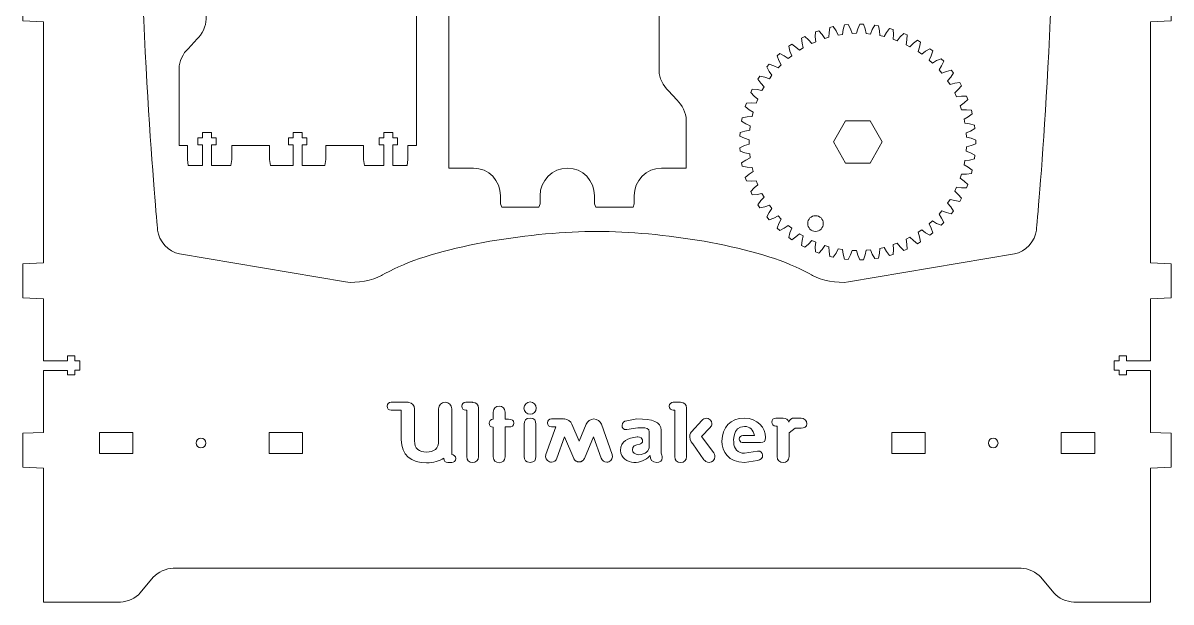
# Model space of a CAD drawing. Header units: inches. Extents: x -97 to 241, y 328 to 716.
# Drawn here: x -97.2 to 241.3, y 327.5 to 498.4 of the extents above; entities that cross this region are included whole.
import ezdxf

# ---------------------------------------------------------------- set-up
doc = ezdxf.new("R2010")
doc.units = ezdxf.units.IN
doc.header["$MEASUREMENT"] = 0
doc.layers.add('Layer 16', color=7, linetype='Continuous')

# ---------------------------------------------------------------- blocks, each defined once
blk = doc.blocks.new('block 11')
at = {"layer": 'Layer 16', "lineweight": 0}
blk.add_lwpolyline([(145.34, 457.01), (152.55, 457.01), (156.16, 463.26), (152.55, 469.51), (145.34, 469.51), (141.73, 463.26), (145.34, 457.01), (145.34, 457.01)], dxfattribs=at)
blk = doc.blocks.new('block 17')
at = {"layer": 'Layer 16', "lineweight": 0}
blk.add_lwpolyline([(168.78, 371.32), (158.93, 371.32), (158.93, 377.52), (168.78, 377.52), (168.78, 371.32)], dxfattribs=at)
blk = doc.blocks.new('block 18')
at = {"layer": 'Layer 16', "lineweight": 0}
blk.add_lwpolyline([(218.78, 371.32), (208.93, 371.32), (208.93, 377.52), (218.78, 377.52), (218.78, 371.32)], dxfattribs=at)
blk = doc.blocks.new('block 16')
at = {"layer": 'Layer 16'}
for name in ['block 17', 'block 18']:
    blk.add_blockref(name, (0, 0), dxfattribs=at)
blk = doc.blocks.new('block 19')
at = {"layer": 'Layer 16', "lineweight": 0}
blk.add_open_spline([(188.85, 373), (188.07, 373), (187.43, 373.64), (187.43, 374.42), (187.43, 375.21), (188.07, 375.85), (188.85, 375.85), (189.64, 375.85), (190.28, 375.21), (190.28, 374.42), (190.28, 373.64), (189.64, 373), (188.85, 373)], degree=3, knots=[0, 0, 0, 0, 1, 1, 1, 2, 2, 2, 3, 3, 3, 4, 4, 4, 4], dxfattribs=at)
blk = doc.blocks.new('block 21')
at = {"layer": 'Layer 16', "lineweight": 0}
blk.add_lwpolyline([(-64.79, 371.32), (-74.64, 371.32), (-74.64, 377.52), (-64.79, 377.52), (-64.79, 371.32)], dxfattribs=at)
blk = doc.blocks.new('block 22')
at = {"layer": 'Layer 16', "lineweight": 0}
blk.add_lwpolyline([(-14.79, 371.32), (-24.64, 371.32), (-24.64, 377.52), (-14.79, 377.52), (-14.79, 371.32)], dxfattribs=at)
blk = doc.blocks.new('block 20')
at = {"layer": 'Layer 16'}
for name in ['block 21', 'block 22']:
    blk.add_blockref(name, (0, 0), dxfattribs=at)
blk = doc.blocks.new('block 23')
at = {"layer": 'Layer 16', "lineweight": 0}
blk.add_open_spline([(-44.71, 373), (-45.5, 373), (-46.14, 373.64), (-46.14, 374.42), (-46.14, 375.21), (-45.5, 375.85), (-44.71, 375.85), (-43.93, 375.85), (-43.29, 375.21), (-43.29, 374.42), (-43.29, 373.64), (-43.93, 373), (-44.71, 373)], degree=3, knots=[0, 0, 0, 0, 1, 1, 1, 2, 2, 2, 3, 3, 3, 4, 4, 4, 4], dxfattribs=at)
blk = doc.blocks.new('block 29')
at = {"layer": 'Layer 16', "lineweight": 0}
for points, knots in [([(96.7, 386.45), (96.67, 386.45), (96.65, 386.45), (96.63, 386.45), (96.55, 386.46), (96.47, 386.47), (96.39, 386.47), (96.39, 386.47), (94.53, 386.47), (94.53, 386.47), (93.88, 386.47), (93.36, 385.95), (93.36, 385.3), (93.36, 384.65), (93.88, 384.13), (94.53, 384.13), (94.53, 384.13), (94.96, 384.13), (94.96, 384.13), (94.96, 384.13), (94.96, 370.45), (94.96, 370.45), (94.96, 369.31), (95.65, 368.71), (96.7, 368.71), (97.74, 368.71), (98.43, 369.31), (98.43, 370.45), (98.43, 370.45), (98.43, 373.09), (98.43, 373.09), (98.43, 373.09), (98.43, 376.82), (98.43, 376.82), (98.43, 376.82), (98.43, 384.71), (98.43, 384.71), (98.43, 385.86), (97.74, 386.45), (96.7, 386.45)], [0, 0, 0, 0, 1, 1, 1, 2, 2, 2, 3, 3, 3, 4, 4, 4, 5, 5, 5, 6, 6, 6, 7, 7, 7, 8, 8, 8, 9, 9, 9, 10, 10, 10, 11, 11, 11, 12, 12, 12, 13, 13, 13, 13]), ([(106.45, 371.52), (106.45, 371.52), (102.83, 376.37), (102.83, 376.37), (102.83, 376.37), (105.4, 379.06), (105.4, 379.06), (105.71, 379.39), (105.92, 379.58), (105.92, 380.2), (105.92, 381.08), (105.07, 381.77), (104.28, 381.77), (103.76, 381.77), (103.31, 381.48), (102.95, 381.1), (102.95, 381.1), (99.93, 377.75), (99.93, 377.75), (99.93, 377.75), (99.38, 377.24), (99.38, 376.22), (99.38, 375.17), (100.31, 374.16), (100.31, 374.16), (100.31, 374.16), (103.59, 369.52), (103.59, 369.52), (103.85, 369.14), (104.31, 368.71), (105.16, 368.71), (106.09, 368.71), (106.8, 369.52), (106.8, 370.4), (106.8, 370.97), (106.56, 371.35), (106.45, 371.52)], [0, 0, 0, 0, 1, 1, 1, 2, 2, 2, 3, 3, 3, 4, 4, 4, 5, 5, 5, 6, 6, 6, 7, 7, 7, 8, 8, 8, 9, 9, 9, 10, 10, 10, 11, 11, 11, 12, 12, 12, 12])]:
    blk.add_open_spline(points, degree=3, knots=knots, dxfattribs=at)
blk = doc.blocks.new('block 28')
at = {"layer": 'Layer 16', "lineweight": 0}
for points, knots in [([(29.24, 371.03), (29.24, 371.03), (29.24, 374.87), (29.24, 374.87), (29.24, 374.92), (29.23, 374.97), (29.22, 375.02), (29.23, 375.16), (29.24, 375.29), (29.24, 375.44), (29.24, 375.44), (29.24, 384.5), (29.24, 384.5), (29.24, 385.67), (28.48, 386.45), (27.29, 386.45), (26.1, 386.45), (25.34, 385.67), (25.34, 384.5), (25.34, 384.5), (25.34, 375.13), (25.34, 375.13), (25.34, 372.8), (24.03, 371.76), (21.79, 371.76), (19.56, 371.76), (18.25, 372.8), (18.25, 375.13), (18.25, 375.13), (18.25, 384.5), (18.25, 384.5), (18.25, 385.58), (17.59, 386.32), (16.56, 386.43), (16.46, 386.45), (16.37, 386.47), (16.26, 386.47), (16.26, 386.47), (11.35, 386.47), (11.35, 386.47), (10.7, 386.47), (10.18, 385.95), (10.18, 385.3), (10.18, 384.65), (10.7, 384.13), (11.35, 384.13), (11.35, 384.13), (14.35, 384.13), (14.35, 384.13), (14.35, 384.13), (14.35, 375.44), (14.35, 375.44), (14.35, 370.73), (17.25, 368.62), (21.79, 368.62), (23.89, 368.62), (25.62, 369.07), (26.89, 370.01), (26.89, 370.01), (26.89, 369.86), (26.89, 369.86), (26.89, 369.21), (27.42, 368.69), (28.06, 368.69), (28.06, 368.69), (29.24, 368.69), (29.24, 368.69), (29.88, 368.69), (30.41, 369.21), (30.41, 369.86), (30.41, 370.51), (29.88, 371.03), (29.24, 371.03)], [0, 0, 0, 0, 1, 1, 1, 2, 2, 2, 3, 3, 3, 4, 4, 4, 5, 5, 5, 6, 6, 6, 7, 7, 7, 8, 8, 8, 9, 9, 9, 10, 10, 10, 11, 11, 11, 12, 12, 12, 13, 13, 13, 14, 14, 14, 15, 15, 15, 16, 16, 16, 17, 17, 17, 18, 18, 18, 19, 19, 19, 20, 20, 20, 21, 21, 21, 22, 22, 22, 23, 23, 23, 24, 24, 24, 24]), ([(35.48, 386.44), (35.4, 386.46), (35.32, 386.47), (35.23, 386.47), (35.23, 386.47), (33.37, 386.47), (33.37, 386.47), (32.73, 386.47), (32.2, 385.95), (32.2, 385.3), (32.2, 384.65), (32.73, 384.13), (33.37, 384.13), (33.37, 384.13), (33.64, 384.13), (33.64, 384.13), (33.64, 384.13), (33.64, 370.45), (33.64, 370.45), (33.64, 369.31), (34.33, 368.71), (35.37, 368.71), (36.42, 368.71), (37.11, 369.31), (37.11, 370.45), (37.11, 370.45), (37.11, 384.71), (37.11, 384.71), (37.11, 385.82), (36.46, 386.4), (35.48, 386.44)], [0, 0, 0, 0, 1, 1, 1, 2, 2, 2, 3, 3, 3, 4, 4, 4, 5, 5, 5, 6, 6, 6, 7, 7, 7, 8, 8, 8, 9, 9, 9, 10, 10, 10, 10]), ([(52.32, 386.55), (53.32, 386.55), (54.13, 385.74), (54.13, 384.74), (54.13, 383.74), (53.32, 382.93), (52.32, 382.93), (51.32, 382.93), (50.51, 383.74), (50.51, 384.74), (50.51, 385.74), (51.32, 386.55), (52.32, 386.55)], [0, 0, 0, 0, 1, 1, 1, 2, 2, 2, 3, 3, 3, 4, 4, 4, 4]), ([(45.99, 381.46), (45.99, 381.46), (44.95, 381.46), (44.95, 381.46), (44.95, 381.46), (44.95, 383.57), (44.95, 383.57), (44.95, 384.71), (44.26, 385.31), (43.21, 385.31), (42.16, 385.31), (41.47, 384.71), (41.47, 383.57), (41.47, 383.57), (41.47, 381.46), (41.47, 381.46), (41.47, 381.46), (41.47, 381.45), (41.47, 381.45), (41.47, 381.45), (41.42, 381.45), (41.42, 381.45), (40.77, 381.45), (40.25, 380.93), (40.25, 380.28), (40.25, 379.64), (40.77, 379.11), (41.42, 379.11), (41.42, 379.11), (41.47, 379.11), (41.47, 379.11), (41.47, 379.11), (41.47, 371.8), (41.47, 371.8), (41.47, 371.8), (41.47, 371.79), (41.47, 371.79), (41.47, 371.79), (41.47, 370.38), (41.47, 370.38), (41.47, 369.23), (42.16, 368.64), (43.21, 368.64), (44.26, 368.64), (44.95, 369.23), (44.95, 370.38), (44.95, 370.38), (44.95, 371.79), (44.95, 371.79), (44.95, 371.79), (44.95, 372.23), (44.95, 372.23), (44.95, 372.23), (44.95, 379.17), (44.95, 379.17), (44.95, 379.17), (45.99, 379.17), (45.99, 379.17), (47.01, 379.17), (47.56, 379.48), (47.56, 380.32), (47.56, 381.15), (47.01, 381.46), (45.99, 381.46)], [0, 0, 0, 0, 1, 1, 1, 2, 2, 2, 3, 3, 3, 4, 4, 4, 5, 5, 5, 6, 6, 6, 7, 7, 7, 8, 8, 8, 9, 9, 9, 10, 10, 10, 11, 11, 11, 12, 12, 12, 13, 13, 13, 14, 14, 14, 15, 15, 15, 16, 16, 16, 17, 17, 17, 18, 18, 18, 19, 19, 19, 20, 20, 20, 21, 21, 21, 21]), ([(50.58, 380.03), (50.58, 380.96), (50.96, 381.77), (52.32, 381.77), (53.67, 381.77), (54.05, 380.96), (54.05, 380.03), (54.05, 380.03), (54.05, 370.45), (54.05, 370.45), (54.05, 369.52), (53.67, 368.71), (52.32, 368.71), (50.96, 368.71), (50.58, 369.52), (50.58, 370.45), (50.58, 370.45), (50.58, 380.03), (50.58, 380.03)], [0, 0, 0, 0, 1, 1, 1, 2, 2, 2, 3, 3, 3, 4, 4, 4, 5, 5, 5, 6, 6, 6, 6]), ([(76.54, 371.09), (76.54, 371.09), (73.37, 379.96), (73.37, 379.96), (73.03, 380.9), (72.13, 381.53), (71.11, 381.53), (71.11, 381.53), (71.11, 381.53), (71.11, 381.53), (70.12, 381.52), (69.23, 380.92), (68.88, 380.02), (68.88, 380.02), (66.77, 374.99), (66.77, 374.99), (66.77, 374.99), (64.65, 380.02), (64.65, 380.02), (64.3, 380.92), (63.42, 381.52), (62.44, 381.53), (62.43, 381.53), (62.43, 381.53), (62.42, 381.53), (62.39, 381.53), (62.36, 381.52), (62.33, 381.52), (62.25, 381.54), (62.16, 381.56), (62.06, 381.56), (62.06, 381.56), (58.61, 381.56), (58.61, 381.56), (57.97, 381.56), (57.44, 381.03), (57.44, 380.39), (57.44, 379.74), (57.97, 379.21), (58.61, 379.21), (58.61, 379.21), (59.9, 379.21), (59.9, 379.21), (59.9, 379.21), (57, 371.09), (57, 371.09), (56.68, 370.19), (57.14, 369.21), (58.04, 368.89), (58.23, 368.82), (58.42, 368.79), (58.61, 368.79), (59.32, 368.79), (59.98, 369.23), (60.23, 369.93), (60.23, 369.93), (62.5, 376.29), (62.5, 376.29), (62.5, 376.29), (65.19, 369.9), (65.19, 369.9), (65.23, 369.81), (65.27, 369.72), (65.32, 369.64), (65.34, 369.62), (65.35, 369.6), (65.37, 369.58), (65.41, 369.52), (65.46, 369.46), (65.51, 369.4), (65.53, 369.38), (65.55, 369.36), (65.58, 369.33), (65.63, 369.28), (65.69, 369.23), (65.76, 369.18), (65.78, 369.17), (65.79, 369.15), (65.81, 369.14), (65.9, 369.08), (65.99, 369.03), (66.08, 368.99), (66.09, 368.99), (66.1, 368.98), (66.1, 368.98), (66.12, 368.97), (66.14, 368.97), (66.16, 368.97), (66.23, 368.94), (66.3, 368.91), (66.38, 368.9), (66.41, 368.89), (66.44, 368.88), (66.47, 368.88), (66.57, 368.86), (66.66, 368.85), (66.76, 368.85), (66.76, 368.85), (66.77, 368.85), (66.77, 368.85), (66.77, 368.85), (66.77, 368.85), (66.77, 368.85), (66.77, 368.85), (66.77, 368.85), (66.77, 368.85), (66.77, 368.85), (66.77, 368.85), (66.77, 368.85), (66.87, 368.85), (66.97, 368.86), (67.07, 368.88), (67.1, 368.88), (67.13, 368.89), (67.16, 368.9), (67.23, 368.91), (67.31, 368.94), (67.38, 368.97), (67.4, 368.97), (67.42, 368.97), (67.43, 368.98), (67.44, 368.98), (67.45, 368.99), (67.46, 368.99), (67.55, 369.03), (67.64, 369.08), (67.72, 369.14), (67.74, 369.15), (67.76, 369.17), (67.78, 369.18), (67.84, 369.23), (67.9, 369.28), (67.96, 369.33), (67.98, 369.36), (68.01, 369.38), (68.03, 369.4), (68.08, 369.46), (68.12, 369.52), (68.17, 369.58), (68.18, 369.6), (68.2, 369.62), (68.21, 369.64), (68.27, 369.72), (68.31, 369.81), (68.35, 369.9), (68.35, 369.9), (68.36, 369.91), (68.36, 369.91), (68.36, 369.91), (68.36, 369.91), (68.36, 369.91), (68.36, 369.91), (71.04, 376.29), (71.04, 376.29), (71.04, 376.29), (73.31, 369.93), (73.31, 369.93), (73.56, 369.23), (74.22, 368.79), (74.92, 368.79), (75.11, 368.79), (75.31, 368.83), (75.5, 368.89), (76.39, 369.21), (76.86, 370.19), (76.54, 371.09)], [0, 0, 0, 0, 1, 1, 1, 2, 2, 2, 3, 3, 3, 4, 4, 4, 5, 5, 5, 6, 6, 6, 7, 7, 7, 8, 8, 8, 9, 9, 9, 10, 10, 10, 11, 11, 11, 12, 12, 12, 13, 13, 13, 14, 14, 14, 15, 15, 15, 16, 16, 16, 17, 17, 17, 18, 18, 18, 19, 19, 19, 20, 20, 20, 21, 21, 21, 22, 22, 22, 23, 23, 23, 24, 24, 24, 25, 25, 25, 26, 26, 26, 27, 27, 27, 28, 28, 28, 29, 29, 29, 30, 30, 30, 31, 31, 31, 32, 32, 32, 33, 33, 33, 34, 34, 34, 35, 35, 35, 36, 36, 36, 37, 37, 37, 38, 38, 38, 39, 39, 39, 40, 40, 40, 41, 41, 41, 42, 42, 42, 43, 43, 43, 44, 44, 44, 45, 45, 45, 46, 46, 46, 47, 47, 47, 48, 48, 48, 49, 49, 49, 50, 50, 50, 51, 51, 51, 52, 52, 52, 53, 53, 53, 54, 54, 54, 55, 55, 55, 55]), ([(90.94, 372.37), (90.94, 372.37), (90.94, 378.2), (90.94, 378.2), (90.94, 380.7), (88.43, 381.53), (83.84, 381.53), (83.84, 381.53), (80.81, 381.03), (80.81, 381.03), (80.09, 380.88), (79.43, 380.49), (79.43, 379.64), (79.43, 379), (79.89, 378.25), (80.81, 378.39), (80.81, 378.39), (84.1, 378.92), (84.1, 378.92), (84.1, 378.92), (84.26, 378.92), (84.26, 378.92), (84.26, 378.92), (85.28, 378.92), (85.28, 378.92), (86.45, 378.92), (87.47, 378.77), (87.47, 377.77), (87.47, 377.77), (87.47, 374.87), (87.47, 374.87), (87.47, 374.87), (87.47, 373.51), (87.47, 373.51), (87.47, 372.23), (86.31, 370.99), (84.4, 370.99), (83.22, 370.99), (82.48, 371.64), (82.48, 372.42), (82.48, 373.47), (83.26, 373.92), (84.71, 374.13), (84.71, 374.13), (85.71, 374.33), (85.43, 375.37), (85.16, 376.41), (83.86, 376.25), (83.86, 376.25), (81.19, 375.94), (79.01, 375.13), (79.01, 372.25), (79.01, 370.07), (80.96, 368.71), (82.93, 368.71), (84.76, 368.71), (86.33, 369.23), (87.69, 370.73), (87.73, 369.66), (88.23, 368.71), (89.73, 368.71), (90.56, 368.71), (91.3, 369.26), (91.3, 370.04), (91.3, 370.59), (90.94, 370.92), (90.94, 372.37)], [0, 0, 0, 0, 1, 1, 1, 2, 2, 2, 3, 3, 3, 4, 4, 4, 5, 5, 5, 6, 6, 6, 7, 7, 7, 8, 8, 8, 9, 9, 9, 10, 10, 10, 11, 11, 11, 12, 12, 12, 13, 13, 13, 14, 14, 14, 15, 15, 15, 16, 16, 16, 17, 17, 17, 18, 18, 18, 19, 19, 19, 20, 20, 20, 21, 21, 21, 22, 22, 22, 22]), ([(114.82, 374.59), (114.9, 374.57), (114.98, 374.55), (115.07, 374.55), (115.07, 374.55), (119.73, 374.55), (119.73, 374.55), (119.82, 374.55), (119.9, 374.57), (119.97, 374.59), (119.97, 374.59), (120.21, 374.59), (120.21, 374.59), (121.38, 374.59), (121.74, 374.89), (121.74, 376.08), (121.74, 378.94), (119.45, 381.77), (115.46, 381.77), (111.34, 381.77), (108.9, 379.06), (108.9, 375.01), (108.9, 371.99), (110.73, 368.71), (115.58, 368.71), (115.58, 368.71), (119.4, 369.24), (119.4, 369.24), (120.22, 369.39), (120.99, 369.99), (120.89, 370.93), (120.82, 371.57), (120.32, 372.15), (119.4, 372.02), (119.4, 372.02), (115.58, 371.43), (115.58, 371.43), (115.58, 371.43), (115.58, 371.42), (115.58, 371.42), (113.56, 371.42), (112.37, 372.75), (112.37, 374.59), (112.37, 374.59), (111.81, 379.34), (115.53, 379.34), (117.05, 379.34), (118.22, 378.21), (118.44, 376.66), (118.44, 376.66), (115.07, 376.66), (115.07, 376.66), (114.49, 376.66), (114.01, 376.19), (114.01, 375.61), (114.01, 375.12), (114.35, 374.71), (114.81, 374.59), (114.81, 374.59), (114.8, 374.59), (114.8, 374.59), (114.8, 374.59), (114.82, 374.59), (114.82, 374.59)], [0, 0, 0, 0, 1, 1, 1, 2, 2, 2, 3, 3, 3, 4, 4, 4, 5, 5, 5, 6, 6, 6, 7, 7, 7, 8, 8, 8, 9, 9, 9, 10, 10, 10, 11, 11, 11, 12, 12, 12, 13, 13, 13, 14, 14, 14, 15, 15, 15, 16, 16, 16, 17, 17, 17, 18, 18, 18, 19, 19, 19, 20, 20, 20, 21, 21, 21, 21]), ([(132.21, 381.82), (132.21, 381.82), (130.23, 381.82), (130.23, 381.82), (129.45, 381.82), (128.79, 381.29), (128.59, 380.58), (128.4, 381.36), (127.78, 381.77), (126.92, 381.77), (126.9, 381.77), (126.88, 381.76), (126.85, 381.76), (126.77, 381.78), (126.69, 381.79), (126.61, 381.79), (126.61, 381.79), (124.75, 381.79), (124.75, 381.79), (124.11, 381.79), (123.58, 381.26), (123.58, 380.62), (123.58, 379.97), (124.11, 379.45), (124.75, 379.45), (124.75, 379.45), (125.19, 379.45), (125.19, 379.45), (125.19, 379.45), (125.19, 370.45), (125.19, 370.45), (125.19, 369.31), (125.88, 368.71), (126.92, 368.71), (127.97, 368.71), (128.66, 369.31), (128.66, 370.45), (128.66, 370.45), (128.66, 373.09), (128.66, 373.09), (128.66, 373.09), (128.66, 376.82), (128.66, 376.82), (128.66, 376.82), (128.66, 377.45), (128.66, 377.45), (128.66, 377.45), (130.5, 378.84), (130.5, 378.84), (130.5, 378.84), (132.21, 378.84), (132.21, 378.84), (133.16, 378.84), (133.93, 379.16), (133.93, 380.1), (133.93, 381.05), (133.16, 381.82), (132.21, 381.82)], [0, 0, 0, 0, 1, 1, 1, 2, 2, 2, 3, 3, 3, 4, 4, 4, 5, 5, 5, 6, 6, 6, 7, 7, 7, 8, 8, 8, 9, 9, 9, 10, 10, 10, 11, 11, 11, 12, 12, 12, 13, 13, 13, 14, 14, 14, 15, 15, 15, 16, 16, 16, 17, 17, 17, 18, 18, 18, 19, 19, 19, 19])]:
    blk.add_open_spline(points, degree=3, knots=knots, dxfattribs=at)
at = {"layer": 'Layer 16'}
blk.add_blockref('block 29', (0, 0), dxfattribs=at)

msp = doc.modelspace()

# ---------------------------------------------------------------- linework, layer by layer
at = {"layer": 'Layer 16', "lineweight": 0}
for points in [[(18.83, 462.19), (18.83, 587.8)], [(180.94, 464.67), (182.32, 464.33), (183.7, 463.79), (183.7, 462.73), (182.32, 462.19), (180.94, 461.84), (180.86, 460.57), (182.19, 460.05), (183.48, 459.33), (183.35, 458.29), (181.91, 457.92), (180.5, 457.76), (180.26, 456.51), (181.5, 455.82), (182.7, 454.95), (182.43, 453.93), (180.96, 453.75), (179.54, 453.77), (179.13, 452.55), (180.28, 451.72), (181.36, 450.7), (180.96, 449.72), (179.48, 449.73), (178.07, 449.93), (177.52, 448.78), (178.55, 447.8), (179.48, 446.65), (178.97, 445.73), (177.5, 445.94), (176.13, 446.31), (175.43, 445.24), (176.33, 444.14), (177.11, 442.88), (176.48, 442.04), (175.05, 442.42), (173.74, 442.97), (172.91, 442), (173.66, 440.79), (174.27, 439.45), (173.54, 438.69), (172.17, 439.25), (170.94, 439.97), (170, 439.11), (170.59, 437.81), (171.02, 436.4), (170.19, 435.74), (168.91, 436.48), (167.78, 437.34), (166.73, 436.61), (167.15, 435.25), (167.4, 433.8), (166.5, 433.25), (165.32, 434.14), (164.31, 435.14), (163.18, 434.55), (163.42, 433.15), (163.48, 431.67), (162.52, 431.25), (161.46, 432.29), (160.59, 433.41), (159.39, 432.96), (159.45, 431.55), (159.33, 430.07), (158.31, 429.77), (157.4, 430.94), (156.68, 432.16), (155.43, 431.87), (155.31, 430.46), (155, 429.01), (153.95, 428.85), (153.2, 430.12), (152.64, 431.42), (151.37, 431.3), (151.07, 429.91), (150.57, 428.52), (149.51, 428.48), (148.93, 429.84), (148.54, 431.21), (147.26, 431.25), (146.78, 429.91), (146.11, 428.59), (145.06, 428.7), (144.65, 430.12), (144.44, 431.52), (143.18, 431.73), (142.54, 430.46), (141.7, 429.24), (140.67, 429.47), (140.45, 430.94), (140.42, 432.36), (139.19, 432.72), (138.4, 431.55), (137.41, 430.44), (136.42, 430.81), (136.39, 432.29), (136.54, 433.7), (135.37, 434.22), (134.43, 433.15), (133.31, 432.18), (132.37, 432.67), (132.53, 434.14), (132.86, 435.52), (131.77, 436.19), (130.7, 435.25), (129.46, 434.43), (128.6, 435.04), (128.94, 436.48), (129.45, 437.81), (128.45, 438.6), (127.27, 437.81), (125.94, 437.16), (125.16, 437.87), (125.68, 439.25), (126.35, 440.51), (125.46, 441.42), (124.19, 440.79), (122.79, 440.31), (122.11, 441.12), (122.8, 442.42), (123.63, 443.58), (122.86, 444.6), (121.52, 444.14), (120.07, 443.85), (119.49, 444.73), (120.35, 445.94), (121.32, 446.98), (120.69, 448.09), (119.3, 447.8), (117.82, 447.69), (117.37, 448.65), (118.37, 449.73), (119.46, 450.64), (118.98, 451.82), (117.57, 451.72), (116.09, 451.8), (115.76, 452.8), (116.89, 453.75), (118.09, 454.51), (117.77, 455.75), (116.35, 455.82), (114.89, 456.09), (114.69, 457.13), (115.94, 457.92), (117.23, 458.53), (117.06, 459.79), (115.67, 460.05), (114.26, 460.5), (114.19, 461.56), (115.53, 462.19), (116.88, 462.62), (116.88, 463.9), (115.53, 464.33), (114.19, 464.96), (114.26, 466.01), (115.67, 466.47), (117.06, 466.72), (117.23, 467.99), (115.94, 468.59), (114.69, 469.39), (114.89, 470.42), (116.35, 470.69), (117.77, 470.77), (118.09, 472), (116.89, 472.76), (115.76, 473.71), (116.09, 474.72), (117.57, 474.8), (118.98, 474.69), (119.46, 475.87), (118.37, 476.78), (117.37, 477.87), (117.82, 478.82), (119.3, 478.71), (120.69, 478.42), (121.32, 479.54), (120.35, 480.58), (119.49, 481.79), (120.07, 482.67), (121.52, 482.37), (122.86, 481.91), (123.63, 482.94), (122.8, 484.09), (122.11, 485.4), (122.79, 486.2), (124.19, 485.72), (125.46, 485.09), (126.35, 486.01), (125.68, 487.26), (125.16, 488.64), (125.94, 489.35), (127.27, 488.7), (128.45, 487.91), (129.45, 488.71), (128.94, 490.04), (128.6, 491.48), (129.46, 492.08), (130.7, 491.26), (131.77, 490.33), (132.86, 490.99), (132.53, 492.37), (132.37, 493.84), (133.31, 494.33), (134.43, 493.36), (135.37, 492.3), (136.54, 492.82), (136.39, 494.23), (136.42, 495.71), (137.41, 496.07), (138.4, 494.97), (139.19, 493.79), (140.42, 494.16), (140.45, 495.58), (140.67, 497.04), (141.7, 497.28), (142.54, 496.06), (143.18, 494.79), (144.44, 494.99), (144.65, 496.4), (145.06, 497.82), (146.11, 497.92), (146.78, 496.6), (147.26, 495.26), (148.54, 495.31), (148.93, 496.67), (149.51, 498.03), (150.57, 498), (151.07, 496.6), (151.37, 495.21), (152.64, 495.09), (153.2, 496.4), (153.95, 497.67), (155, 497.5), (155.31, 496.06), (155.43, 494.64), (156.68, 494.36), (157.4, 495.58), (158.31, 496.74), (159.33, 496.44), (159.45, 494.97), (159.39, 493.55), (160.59, 493.11), (161.46, 494.23), (162.52, 495.27), (163.48, 494.84), (163.42, 493.36), (163.18, 491.96), (164.31, 491.37), (165.32, 492.37), (166.5, 493.27), (167.4, 492.72), (167.15, 491.26), (166.73, 489.9), (167.78, 489.17), (168.91, 490.04), (170.19, 490.77), (171.02, 490.12), (170.59, 488.7), (170, 487.41), (170.94, 486.55), (172.17, 487.26), (173.54, 487.83), (174.27, 487.07), (173.66, 485.72), (172.91, 484.52), (173.74, 483.54), (175.05, 484.09), (176.48, 484.48), (177.11, 483.63), (176.33, 482.37), (175.43, 481.27), (176.13, 480.2), (177.5, 480.58), (178.97, 480.78), (179.48, 479.86), (178.55, 478.71), (177.52, 477.74), (178.07, 476.58), (179.48, 476.78), (180.96, 476.8), (181.36, 475.82), (180.28, 474.8), (179.13, 473.96), (179.54, 472.75), (180.96, 472.76), (182.43, 472.59), (182.7, 471.57), (181.5, 470.69), (180.26, 470.01), (180.5, 468.76), (181.91, 468.59), (183.35, 468.23), (183.48, 467.18), (182.19, 466.47), (180.86, 465.95), (180.94, 464.67)]]:
    msp.add_lwpolyline(points, dxfattribs=at)
for points, knots in [([(235.19, 327.52), (235.19, 327.52), (235.19, 367.02), (235.19, 367.02), (235.19, 367.02), (241.28, 367.27), (241.28, 367.27), (241.28, 367.27), (241.28, 377.32), (241.28, 377.32), (241.28, 377.32), (235.19, 377.57), (235.19, 377.57), (235.19, 377.57), (235.19, 395.45), (235.19, 395.45), (235.19, 395.45), (235.19, 395.88), (235.19, 395.88), (235.19, 395.88), (228.18, 395.88), (228.18, 395.88), (228.18, 395.88), (228.18, 394.55), (228.18, 394.55), (228.18, 394.55), (225.98, 394.55), (225.98, 394.55), (225.98, 394.55), (225.98, 395.95), (225.98, 395.95), (225.98, 395.95), (224.53, 395.95), (224.53, 395.95), (224.53, 395.95), (224.53, 398.72), (224.53, 398.72), (224.53, 398.72), (225.98, 398.72), (225.98, 398.72), (225.98, 398.72), (225.98, 400.12), (225.98, 400.12), (225.98, 400.12), (228.18, 400.12), (228.18, 400.12), (228.18, 400.12), (228.18, 398.72), (228.18, 398.72), (228.18, 398.72), (235.19, 398.72), (235.19, 398.72), (235.19, 398.72), (235.19, 399.22), (235.19, 399.22), (235.19, 399.22), (235.19, 417.01), (235.19, 417.01), (235.19, 417.01), (241.28, 417.26), (241.28, 417.26), (241.28, 417.26), (241.28, 427.32), (241.28, 427.32), (241.28, 427.32), (235.19, 427.57), (235.19, 427.57), (235.19, 427.57), (235.19, 498.74), (235.19, 498.74), (235.19, 498.74), (241.28, 498.99), (241.28, 498.99), (241.28, 498.99), (241.28, 509.03), (241.28, 509.03), (241.28, 509.03), (235.19, 509.28), (235.19, 509.28), (235.19, 509.28), (235.19, 527.1), (235.19, 527.1), (235.19, 527.1), (235.19, 527.6), (235.19, 527.6), (235.19, 527.6), (228.18, 527.6), (228.18, 527.6), (228.18, 527.6), (228.18, 526.2), (228.18, 526.2), (228.18, 526.2), (225.98, 526.2), (225.98, 526.2), (225.98, 526.2), (225.98, 527.6), (225.98, 527.6), (225.98, 527.6), (224.53, 527.6), (224.53, 527.6), (224.53, 527.6), (224.53, 530.46), (224.53, 530.46), (224.53, 530.46), (225.98, 530.46), (225.98, 530.46), (225.98, 530.46), (225.98, 531.86), (225.98, 531.86), (225.98, 531.86), (228.18, 531.86), (228.18, 531.86), (228.18, 531.86), (228.18, 530.46), (228.18, 530.46), (228.18, 530.46), (235.19, 530.46), (235.19, 530.46), (235.19, 530.46), (235.19, 530.96), (235.19, 530.96), (235.19, 530.96), (235.19, 548.75), (235.19, 548.75), (235.19, 548.75), (241.28, 549), (241.28, 549), (241.28, 549), (241.28, 559.05), (241.28, 559.05), (241.28, 559.05), (235.19, 559.3), (235.19, 559.3), (235.19, 559.3), (235.19, 632.92), (235.19, 632.92), (235.19, 632.92), (241.28, 633.17), (241.28, 633.17), (241.28, 633.17), (241.28, 643.25), (241.28, 643.25), (241.28, 643.25), (235.19, 643.5), (235.19, 643.5), (235.19, 643.5), (235.19, 661.26), (235.19, 661.26), (235.19, 661.26), (235.19, 661.76), (235.19, 661.76), (235.19, 661.76), (228.18, 661.76), (228.18, 661.76), (228.18, 661.76), (228.18, 660.36), (228.18, 660.36), (228.18, 660.36), (225.98, 660.36), (225.98, 660.36), (225.98, 660.36), (225.98, 661.76), (225.98, 661.76), (225.98, 661.76), (224.53, 661.76), (224.53, 661.76), (224.53, 661.76), (224.53, 664.63), (224.53, 664.63), (224.53, 664.63), (225.98, 664.63), (225.98, 664.63), (225.98, 664.63), (225.98, 666.03), (225.98, 666.03), (225.98, 666.03), (228.18, 666.03), (228.18, 666.03), (228.18, 666.03), (228.18, 664.63), (228.18, 664.63), (228.18, 664.63), (235.19, 664.63), (235.19, 664.63), (235.19, 664.63), (235.19, 665.13), (235.19, 665.13), (235.19, 665.13), (235.19, 682.93), (235.19, 682.93), (235.19, 682.93), (241.28, 683.18), (241.28, 683.18), (241.28, 683.18), (241.28, 693.22), (241.28, 693.22), (241.28, 693.22), (235.19, 693.47), (235.19, 693.47), (235.19, 693.47), (235.19, 705.57), (235.19, 705.57), (235.19, 705.57), (212.33, 705.57), (212.33, 705.57), (210.39, 705.57), (207.77, 706.78), (206.52, 708.27), (206.52, 708.27), (202.66, 712.87), (202.66, 712.87), (201.41, 714.35), (198.79, 715.57), (196.84, 715.57), (196.84, 715.57), (-52.9, 715.57), (-52.9, 715.57), (-54.85, 715.57), (-57.47, 714.35), (-58.72, 712.87), (-58.72, 712.87), (-62.58, 708.27), (-62.58, 708.27), (-63.83, 706.78), (-66.45, 705.57), (-68.39, 705.57), (-68.39, 705.57), (-91.09, 705.57), (-91.09, 705.57), (-91.09, 705.57), (-91.09, 693.47), (-91.09, 693.47), (-91.09, 693.47), (-97.18, 693.22), (-97.18, 693.22), (-97.18, 693.22), (-97.18, 683.18), (-97.18, 683.18), (-97.18, 683.18), (-91.09, 682.93), (-91.09, 682.93), (-91.09, 682.93), (-91.09, 665.13), (-91.09, 665.13), (-91.09, 665.13), (-91.09, 664.63), (-91.09, 664.63), (-91.09, 664.63), (-84.07, 664.63), (-84.07, 664.63), (-84.07, 664.63), (-84.07, 666.03), (-84.07, 666.03), (-84.07, 666.03), (-81.87, 666.03), (-81.87, 666.03), (-81.87, 666.03), (-81.87, 664.63), (-81.87, 664.63), (-81.87, 664.63), (-80.43, 664.63), (-80.43, 664.63), (-80.43, 664.63), (-80.43, 661.76), (-80.43, 661.76), (-80.43, 661.76), (-81.87, 661.76), (-81.87, 661.76), (-81.87, 661.76), (-81.87, 660.36), (-81.87, 660.36), (-81.87, 660.36), (-84.07, 660.36), (-84.07, 660.36), (-84.07, 660.36), (-84.07, 661.76), (-84.07, 661.76), (-84.07, 661.76), (-91.09, 661.76), (-91.09, 661.76), (-91.09, 661.76), (-91.09, 661.26), (-91.09, 661.26), (-91.09, 661.26), (-91.09, 643.5), (-91.09, 643.5), (-91.09, 643.5), (-97.18, 643.25), (-97.18, 643.25), (-97.18, 643.25), (-97.18, 633.17), (-97.18, 633.17), (-97.18, 633.17), (-91.09, 632.92), (-91.09, 632.92), (-91.09, 632.92), (-91.09, 559.3), (-91.09, 559.3), (-91.09, 559.3), (-97.18, 559.05), (-97.18, 559.05), (-97.18, 559.05), (-97.18, 549), (-97.18, 549), (-97.18, 549), (-91.09, 548.75), (-91.09, 548.75), (-91.09, 548.75), (-91.09, 530.96), (-91.09, 530.96), (-91.09, 530.96), (-91.09, 530.46), (-91.09, 530.46), (-91.09, 530.46), (-84.07, 530.46), (-84.07, 530.46), (-84.07, 530.46), (-84.07, 531.86), (-84.07, 531.86), (-84.07, 531.86), (-81.87, 531.86), (-81.87, 531.86), (-81.87, 531.86), (-81.87, 530.46), (-81.87, 530.46), (-81.87, 530.46), (-80.43, 530.46), (-80.43, 530.46), (-80.43, 530.46), (-80.43, 527.6), (-80.43, 527.6), (-80.43, 527.6), (-81.87, 527.6), (-81.87, 527.6), (-81.87, 527.6), (-81.87, 526.2), (-81.87, 526.2), (-81.87, 526.2), (-84.07, 526.2), (-84.07, 526.2), (-84.07, 526.2), (-84.07, 527.6), (-84.07, 527.6), (-84.07, 527.6), (-91.09, 527.6), (-91.09, 527.6), (-91.09, 527.6), (-91.09, 527.1), (-91.09, 527.1), (-91.09, 527.1), (-91.09, 509.28), (-91.09, 509.28), (-91.09, 509.28), (-97.18, 509.03), (-97.18, 509.03), (-97.18, 509.03), (-97.18, 498.99), (-97.18, 498.99), (-97.18, 498.99), (-91.09, 498.74), (-91.09, 498.74), (-91.09, 498.74), (-91.09, 427.57), (-91.09, 427.57), (-91.09, 427.57), (-97.18, 427.32), (-97.18, 427.32), (-97.18, 427.32), (-97.18, 417.26), (-97.18, 417.26), (-97.18, 417.26), (-91.09, 417.01), (-91.09, 417.01), (-91.09, 417.01), (-91.09, 399.22), (-91.09, 399.22), (-91.09, 399.22), (-91.09, 398.72), (-91.09, 398.72), (-91.09, 398.72), (-84.07, 398.72), (-84.07, 398.72), (-84.07, 398.72), (-84.07, 400.12), (-84.07, 400.12), (-84.07, 400.12), (-81.87, 400.12), (-81.87, 400.12), (-81.87, 400.12), (-81.87, 398.72), (-81.87, 398.72), (-81.87, 398.72), (-80.43, 398.72), (-80.43, 398.72), (-80.43, 398.72), (-80.43, 395.95), (-80.43, 395.95), (-80.43, 395.95), (-81.87, 395.95), (-81.87, 395.95), (-81.87, 395.95), (-81.87, 394.55), (-81.87, 394.55), (-81.87, 394.55), (-84.07, 394.55), (-84.07, 394.55), (-84.07, 394.55), (-84.07, 395.88), (-84.07, 395.88), (-84.07, 395.88), (-91.09, 395.88), (-91.09, 395.88), (-91.09, 395.88), (-91.09, 395.45), (-91.09, 395.45), (-91.09, 395.45), (-91.09, 377.57), (-91.09, 377.57), (-91.09, 377.57), (-97.18, 377.32), (-97.18, 377.32), (-97.18, 377.32), (-97.18, 367.27), (-97.18, 367.27), (-97.18, 367.27), (-91.09, 367.02), (-91.09, 367.02), (-91.09, 367.02), (-91.09, 327.52), (-91.09, 327.52), (-91.09, 327.52), (-68.43, 327.52), (-68.43, 327.52), (-66.48, 327.52), (-63.87, 328.74), (-62.62, 330.22), (-62.62, 330.22), (-58.75, 334.82), (-58.75, 334.82), (-57.5, 336.3), (-54.89, 337.52), (-52.94, 337.52), (-52.94, 337.52), (197.09, 337.52), (197.09, 337.52), (199.04, 337.52), (201.65, 336.3), (202.9, 334.82), (202.9, 334.82), (206.77, 330.22), (206.77, 330.22), (208.02, 328.74), (210.63, 327.52), (212.58, 327.52), (212.58, 327.52), (235.19, 327.52), (235.19, 327.52)], [0, 0, 0, 0, 1, 1, 1, 2, 2, 2, 3, 3, 3, 4, 4, 4, 5, 5, 5, 6, 6, 6, 7, 7, 7, 8, 8, 8, 9, 9, 9, 10, 10, 10, 11, 11, 11, 12, 12, 12, 13, 13, 13, 14, 14, 14, 15, 15, 15, 16, 16, 16, 17, 17, 17, 18, 18, 18, 19, 19, 19, 20, 20, 20, 21, 21, 21, 22, 22, 22, 23, 23, 23, 24, 24, 24, 25, 25, 25, 26, 26, 26, 27, 27, 27, 28, 28, 28, 29, 29, 29, 30, 30, 30, 31, 31, 31, 32, 32, 32, 33, 33, 33, 34, 34, 34, 35, 35, 35, 36, 36, 36, 37, 37, 37, 38, 38, 38, 39, 39, 39, 40, 40, 40, 41, 41, 41, 42, 42, 42, 43, 43, 43, 44, 44, 44, 45, 45, 45, 46, 46, 46, 47, 47, 47, 48, 48, 48, 49, 49, 49, 50, 50, 50, 51, 51, 51, 52, 52, 52, 53, 53, 53, 54, 54, 54, 55, 55, 55, 56, 56, 56, 57, 57, 57, 58, 58, 58, 59, 59, 59, 60, 60, 60, 61, 61, 61, 62, 62, 62, 63, 63, 63, 64, 64, 64, 65, 65, 65, 66, 66, 66, 67, 67, 67, 68, 68, 68, 69, 69, 69, 70, 70, 70, 71, 71, 71, 72, 72, 72, 73, 73, 73, 74, 74, 74, 75, 75, 75, 76, 76, 76, 77, 77, 77, 78, 78, 78, 79, 79, 79, 80, 80, 80, 81, 81, 81, 82, 82, 82, 83, 83, 83, 84, 84, 84, 85, 85, 85, 86, 86, 86, 87, 87, 87, 88, 88, 88, 89, 89, 89, 90, 90, 90, 91, 91, 91, 92, 92, 92, 93, 93, 93, 94, 94, 94, 95, 95, 95, 96, 96, 96, 97, 97, 97, 98, 98, 98, 99, 99, 99, 100, 100, 100, 101, 101, 101, 102, 102, 102, 103, 103, 103, 104, 104, 104, 105, 105, 105, 106, 106, 106, 107, 107, 107, 108, 108, 108, 109, 109, 109, 110, 110, 110, 111, 111, 111, 112, 112, 112, 113, 113, 113, 114, 114, 114, 115, 115, 115, 116, 116, 116, 117, 117, 117, 118, 118, 118, 119, 119, 119, 120, 120, 120, 121, 121, 121, 122, 122, 122, 123, 123, 123, 124, 124, 124, 125, 125, 125, 126, 126, 126, 127, 127, 127, 128, 128, 128, 129, 129, 129, 130, 130, 130, 131, 131, 131, 132, 132, 132, 133, 133, 133, 134, 134, 134, 135, 135, 135, 136, 136, 136, 137, 137, 137, 138, 138, 138, 139, 139, 139, 140, 140, 140, 141, 141, 141, 142, 142, 142, 143, 143, 143, 144, 144, 144, 145, 145, 145, 146, 146, 146, 147, 147, 147, 148, 148, 148, 149, 149, 149, 150, 150, 150, 151, 151, 151, 152, 152, 152, 152]), ([(72.05, 436.87), (53.52, 436.87), (26.34, 432.77), (12.21, 425.78), (12.21, 425.78), (10.93, 425.13), (10.93, 425.13), (8.48, 423.88), (8.48, 423.88), (8.48, 423.88), (5.95, 422.35), (1.21, 421.49), (-2.05, 421.96), (-2.05, 421.96), (-51.01, 430.23), (-51.01, 430.23), (-54.26, 430.82), (-57.17, 433.99), (-57.48, 437.28), (-57.48, 437.28), (-62.83, 493.14), (-62.83, 551.73), (-62.84, 576.28), (-61.1, 621.47), (-61.1, 621.47), (-60.97, 624.77), (-60.79, 629.02), (-60.68, 630.92), (-60.58, 632.82), (-60.29, 637.07), (-60.04, 640.36), (-60.04, 640.36), (-57.47, 674.17), (-57.47, 674.17), (-57.18, 677.46), (-54.24, 680.15), (-50.94, 680.15), (-50.94, 680.15), (195.09, 680.15), (195.09, 680.15), (198.39, 680.15), (201.33, 677.46), (201.62, 674.17), (201.62, 674.17), (204.21, 640.05), (204.21, 640.05), (204.46, 636.76), (204.73, 632.58), (204.82, 630.77), (204.9, 628.95), (205.08, 624.77), (205.2, 621.47), (205.2, 621.47), (206.94, 576.28), (206.94, 551.73), (206.94, 493.14), (201.59, 437.28), (201.59, 437.28), (201.27, 433.99), (198.36, 430.82), (195.11, 430.23), (195.11, 430.23), (146.16, 421.96), (146.16, 421.96), (142.89, 421.49), (138.15, 422.35), (135.62, 423.88), (135.62, 423.88), (135.62, 423.88), (133.18, 425.13), (133.18, 425.13), (131.89, 425.78), (131.89, 425.78), (117.76, 432.77), (90.58, 436.87), (72.05, 436.87)], [0, 0, 0, 0, 1, 1, 1, 2, 2, 2, 3, 3, 3, 4, 4, 4, 5, 5, 5, 6, 6, 6, 7, 7, 7, 8, 8, 8, 9, 9, 9, 10, 10, 10, 11, 11, 11, 12, 12, 12, 13, 13, 13, 14, 14, 14, 15, 15, 15, 16, 16, 16, 17, 17, 17, 18, 18, 18, 19, 19, 19, 20, 20, 20, 21, 21, 21, 22, 22, 22, 23, 23, 23, 24, 24, 24, 25, 25, 25, 25]), ([(18.83, 462.19), (18.83, 462.19), (16.31, 462.19), (16.31, 462.19), (16.31, 462.19), (16.31, 458.12), (16.31, 458.12), (16.31, 458.12), (16.06, 456.29), (16.06, 456.29), (16.06, 456.29), (11.83, 456.29), (11.83, 456.29), (11.83, 456.29), (11.83, 462.42), (11.83, 462.42), (11.83, 462.42), (13.23, 462.42), (13.23, 462.42), (13.23, 462.42), (13.23, 464.52), (13.23, 464.52), (13.23, 464.52), (11.83, 464.52), (11.83, 464.52), (11.83, 464.52), (11.83, 466.05), (11.83, 466.05), (11.83, 466.05), (9.23, 466.05), (9.23, 466.05), (9.23, 466.05), (9.23, 464.52), (9.23, 464.52), (9.23, 464.52), (7.83, 464.52), (7.83, 464.52), (7.83, 464.52), (7.83, 462.42), (7.83, 462.42), (7.83, 462.42), (9.23, 462.42), (9.23, 462.42), (9.23, 462.42), (9.23, 456.29), (9.23, 456.29), (9.23, 456.29), (3.51, 456.29), (3.51, 456.29), (3.51, 456.29), (3.25, 458.12), (3.25, 458.12), (3.25, 458.12), (3.25, 462.19), (3.25, 462.19), (3.25, 462.19), (-7.92, 462.19), (-7.92, 462.19), (-7.92, 462.19), (-7.92, 458.12), (-7.92, 458.12), (-7.92, 458.12), (-8.17, 456.29), (-8.17, 456.29), (-8.17, 456.29), (-14.89, 456.29), (-14.89, 456.29), (-14.89, 456.29), (-14.89, 462.42), (-14.89, 462.42), (-14.89, 462.42), (-13.49, 462.42), (-13.49, 462.42), (-13.49, 462.42), (-13.49, 464.52), (-13.49, 464.52), (-13.49, 464.52), (-14.89, 464.52), (-14.89, 464.52), (-14.89, 464.52), (-14.89, 466.05), (-14.89, 466.05), (-14.89, 466.05), (-17.49, 466.05), (-17.49, 466.05), (-17.49, 466.05), (-17.49, 464.52), (-17.49, 464.52), (-17.49, 464.52), (-18.89, 464.52), (-18.89, 464.52), (-18.89, 464.52), (-18.89, 462.42), (-18.89, 462.42), (-18.89, 462.42), (-17.49, 462.42), (-17.49, 462.42), (-17.49, 462.42), (-17.49, 456.29), (-17.49, 456.29), (-17.49, 456.29), (-24.22, 456.29), (-24.22, 456.29), (-24.22, 456.29), (-24.47, 458.12), (-24.47, 458.12), (-24.47, 458.12), (-24.47, 462.19), (-24.47, 462.19), (-24.47, 462.19), (-35.64, 462.19), (-35.64, 462.19), (-35.64, 462.19), (-35.64, 458.12), (-35.64, 458.12), (-35.64, 458.12), (-35.89, 456.29), (-35.89, 456.29), (-35.89, 456.29), (-41.62, 456.29), (-41.62, 456.29), (-41.62, 456.29), (-41.62, 462.42), (-41.62, 462.42), (-41.62, 462.42), (-40.22, 462.42), (-40.22, 462.42), (-40.22, 462.42), (-40.22, 464.52), (-40.22, 464.52), (-40.22, 464.52), (-41.62, 464.52), (-41.62, 464.52), (-41.62, 464.52), (-41.62, 466.05), (-41.62, 466.05), (-41.62, 466.05), (-44.22, 466.05), (-44.22, 466.05), (-44.22, 466.05), (-44.22, 464.52), (-44.22, 464.52), (-44.22, 464.52), (-45.62, 464.52), (-45.62, 464.52), (-45.62, 464.52), (-45.62, 462.42), (-45.62, 462.42), (-45.62, 462.42), (-44.22, 462.42), (-44.22, 462.42), (-44.22, 462.42), (-44.22, 456.29), (-44.22, 456.29), (-44.22, 456.29), (-48.44, 456.29), (-48.44, 456.29), (-48.44, 456.29), (-48.69, 458.12), (-48.69, 458.12), (-48.69, 458.12), (-48.69, 462.19), (-48.69, 462.19), (-48.69, 462.19), (-51.17, 462.19), (-51.17, 462.19), (-51.17, 462.19), (-51.17, 484.96), (-51.17, 484.96), (-51.17, 486.91), (-49.95, 489.52), (-48.46, 490.77), (-48.46, 490.77), (-45.87, 493.64), (-45.87, 493.64), (-44.38, 494.89), (-43.17, 497.5), (-43.17, 499.45), (-43.17, 499.45), (-43.17, 559.05), (-43.17, 559.05), (-43.17, 560.99), (-44.38, 563.61), (-45.87, 564.86), (-45.87, 564.86), (-48.46, 567.72), (-48.46, 567.72), (-49.95, 568.97), (-51.17, 571.59), (-51.17, 573.54), (-51.17, 573.54), (-51.17, 587.8), (-51.17, 587.8), (-51.17, 587.8), (-43.89, 587.8), (-43.89, 587.8), (-39.44, 587.8), (-35.9, 591.37), (-35.82, 595.8), (-35.82, 595.8), (-35.82, 596), (-35.82, 596), (-35.82, 596), (-35.82, 596.15), (-35.82, 596.15), (-35.82, 596.15), (-35.82, 598.08), (-35.82, 598.08), (-35.82, 598.08), (-35.49, 599.31), (-35.49, 599.31), (-35.49, 599.31), (-24.57, 599.31), (-24.57, 599.31), (-24.57, 599.31), (-24.14, 598.08), (-24.14, 598.08), (-24.14, 598.08), (-24.14, 596.15), (-24.14, 596.15), (-24.14, 596.15), (-24.14, 596), (-24.14, 596), (-24.14, 596), (-24.14, 596), (-24.14, 596), (-24.06, 591.57), (-20.86, 587.71), (-16.41, 587.71), (-11.95, 587.71), (-8.19, 591.03), (-8.1, 596), (-8.1, 596), (-8.1, 596), (-8.1, 596), (-8.1, 596), (-8.09, 596.15), (-8.09, 596.15), (-8.09, 596.15), (-8.09, 598.08), (-8.09, 598.08), (-8.09, 598.08), (-7.77, 599.31), (-7.77, 599.31), (-7.77, 599.31), (3.16, 599.31), (3.16, 599.31), (3.16, 599.31), (3.58, 598.08), (3.58, 598.08), (3.58, 598.08), (3.58, 596.15), (3.58, 596.15), (3.58, 596.15), (3.58, 596), (3.58, 596), (3.58, 596), (3.59, 595.8), (3.59, 595.8), (3.67, 591.37), (7.11, 587.8), (11.56, 587.8), (11.56, 587.8), (18.83, 587.8), (18.83, 587.8)], [0, 0, 0, 0, 1, 1, 1, 2, 2, 2, 3, 3, 3, 4, 4, 4, 5, 5, 5, 6, 6, 6, 7, 7, 7, 8, 8, 8, 9, 9, 9, 10, 10, 10, 11, 11, 11, 12, 12, 12, 13, 13, 13, 14, 14, 14, 15, 15, 15, 16, 16, 16, 17, 17, 17, 18, 18, 18, 19, 19, 19, 20, 20, 20, 21, 21, 21, 22, 22, 22, 23, 23, 23, 24, 24, 24, 25, 25, 25, 26, 26, 26, 27, 27, 27, 28, 28, 28, 29, 29, 29, 30, 30, 30, 31, 31, 31, 32, 32, 32, 33, 33, 33, 34, 34, 34, 35, 35, 35, 36, 36, 36, 37, 37, 37, 38, 38, 38, 39, 39, 39, 40, 40, 40, 41, 41, 41, 42, 42, 42, 43, 43, 43, 44, 44, 44, 45, 45, 45, 46, 46, 46, 47, 47, 47, 48, 48, 48, 49, 49, 49, 50, 50, 50, 51, 51, 51, 52, 52, 52, 53, 53, 53, 54, 54, 54, 55, 55, 55, 56, 56, 56, 57, 57, 57, 58, 58, 58, 59, 59, 59, 60, 60, 60, 61, 61, 61, 62, 62, 62, 63, 63, 63, 64, 64, 64, 65, 65, 65, 66, 66, 66, 67, 67, 67, 68, 68, 68, 69, 69, 69, 70, 70, 70, 71, 71, 71, 72, 72, 72, 73, 73, 73, 74, 74, 74, 75, 75, 75, 76, 76, 76, 77, 77, 77, 78, 78, 78, 79, 79, 79, 80, 80, 80, 81, 81, 81, 82, 82, 82, 83, 83, 83, 84, 84, 84, 85, 85, 85, 86, 86, 86, 87, 87, 87, 88, 88, 88, 88]), ([(98.35, 581.1), (98.35, 581.1), (95.87, 581.1), (95.87, 581.1), (95.87, 581.1), (95.87, 585.17), (95.87, 585.17), (95.87, 585.17), (95.62, 587), (95.62, 587), (95.62, 587), (91.4, 587), (91.4, 587), (91.4, 587), (91.4, 580.87), (91.4, 580.87), (91.4, 580.87), (92.8, 580.87), (92.8, 580.87), (92.8, 580.87), (92.8, 578.77), (92.8, 578.77), (92.8, 578.77), (91.4, 578.77), (91.4, 578.77), (91.4, 578.77), (91.4, 577.24), (91.4, 577.24), (91.4, 577.24), (88.8, 577.24), (88.8, 577.24), (88.8, 577.24), (88.8, 578.77), (88.8, 578.77), (88.8, 578.77), (87.4, 578.77), (87.4, 578.77), (87.4, 578.77), (87.4, 580.87), (87.4, 580.87), (87.4, 580.87), (88.8, 580.87), (88.8, 580.87), (88.8, 580.87), (88.8, 587), (88.8, 587), (88.8, 587), (83.07, 587), (83.07, 587), (83.07, 587), (82.82, 585.17), (82.82, 585.17), (82.82, 585.17), (82.82, 581.1), (82.82, 581.1), (82.82, 581.1), (71.65, 581.1), (71.65, 581.1), (71.65, 581.1), (71.65, 585.17), (71.65, 585.17), (71.65, 585.17), (71.4, 587), (71.4, 587), (71.4, 587), (64.67, 587), (64.67, 587), (64.67, 587), (64.67, 580.87), (64.67, 580.87), (64.67, 580.87), (66.07, 580.87), (66.07, 580.87), (66.07, 580.87), (66.07, 578.77), (66.07, 578.77), (66.07, 578.77), (64.67, 578.77), (64.67, 578.77), (64.67, 578.77), (64.67, 577.24), (64.67, 577.24), (64.67, 577.24), (62.07, 577.24), (62.07, 577.24), (62.07, 577.24), (62.07, 578.77), (62.07, 578.77), (62.07, 578.77), (60.67, 578.77), (60.67, 578.77), (60.67, 578.77), (60.67, 580.87), (60.67, 580.87), (60.67, 580.87), (62.07, 580.87), (62.07, 580.87), (62.07, 580.87), (62.07, 587), (62.07, 587), (62.07, 587), (55.35, 587), (55.35, 587), (55.35, 587), (55.1, 585.17), (55.1, 585.17), (55.1, 585.17), (55.1, 581.1), (55.1, 581.1), (55.1, 581.1), (43.93, 581.1), (43.93, 581.1), (43.93, 581.1), (43.93, 585.17), (43.93, 585.17), (43.93, 585.17), (43.67, 587), (43.67, 587), (43.67, 587), (37.95, 587), (37.95, 587), (37.95, 587), (37.95, 580.87), (37.95, 580.87), (37.95, 580.87), (39.35, 580.87), (39.35, 580.87), (39.35, 580.87), (39.35, 578.77), (39.35, 578.77), (39.35, 578.77), (37.95, 578.77), (37.95, 578.77), (37.95, 578.77), (37.95, 577.24), (37.95, 577.24), (37.95, 577.24), (35.35, 577.24), (35.35, 577.24), (35.35, 577.24), (35.35, 578.77), (35.35, 578.77), (35.35, 578.77), (33.95, 578.77), (33.95, 578.77), (33.95, 578.77), (33.95, 580.87), (33.95, 580.87), (33.95, 580.87), (35.35, 580.87), (35.35, 580.87), (35.35, 580.87), (35.35, 587), (35.35, 587), (35.35, 587), (31.12, 587), (31.12, 587), (31.12, 587), (30.87, 585.17), (30.87, 585.17), (30.87, 585.17), (30.87, 581.1), (30.87, 581.1), (30.87, 581.1), (28.35, 581.1), (28.35, 581.1), (28.35, 581.1), (28.35, 455.53), (28.35, 455.53), (28.35, 455.53), (35.62, 455.53), (35.62, 455.53), (40.12, 455.53), (43.6, 451.88), (43.6, 447.38), (43.6, 447.38), (43.6, 447.3), (43.6, 447.3), (43.6, 447.3), (43.6, 445.01), (43.6, 445.01), (43.6, 445.01), (44.02, 443.98), (44.02, 443.98), (44.02, 443.98), (54.95, 443.98), (54.95, 443.98), (54.95, 443.98), (55.27, 445.01), (55.27, 445.01), (55.27, 445.01), (55.27, 447.3), (55.27, 447.3), (55.27, 447.3), (55.27, 447.38), (55.27, 447.38), (55.27, 451.88), (58.85, 455.53), (63.35, 455.53), (67.85, 455.53), (71.32, 451.88), (71.32, 447.38), (71.32, 447.38), (71.32, 447.3), (71.32, 447.3), (71.32, 447.3), (71.32, 445.01), (71.32, 445.01), (71.32, 445.01), (71.75, 443.98), (71.75, 443.98), (71.75, 443.98), (82.67, 443.98), (82.67, 443.98), (82.67, 443.98), (83, 445.01), (83, 445.01), (83, 445.01), (83, 447.3), (83, 447.3), (83, 447.3), (83, 447.38), (83, 447.38), (83, 451.88), (86.57, 455.53), (91.07, 455.53), (91.07, 455.53), (98.35, 455.53), (98.35, 455.53), (98.35, 455.53), (98.35, 469.76), (98.35, 469.76), (98.35, 471.7), (97.13, 474.32), (95.65, 475.57), (95.65, 475.57), (93.05, 478.43), (93.05, 478.43), (91.57, 479.68), (90.35, 482.3), (90.35, 484.25), (90.35, 484.25), (90.35, 543.84), (90.35, 543.84), (90.35, 545.79), (91.57, 548.4), (93.05, 549.66), (93.05, 549.66), (95.65, 552.52), (95.65, 552.52), (97.13, 553.77), (98.35, 556.39), (98.35, 558.33), (98.35, 558.33), (98.35, 581.1), (98.35, 581.1)], [0, 0, 0, 0, 1, 1, 1, 2, 2, 2, 3, 3, 3, 4, 4, 4, 5, 5, 5, 6, 6, 6, 7, 7, 7, 8, 8, 8, 9, 9, 9, 10, 10, 10, 11, 11, 11, 12, 12, 12, 13, 13, 13, 14, 14, 14, 15, 15, 15, 16, 16, 16, 17, 17, 17, 18, 18, 18, 19, 19, 19, 20, 20, 20, 21, 21, 21, 22, 22, 22, 23, 23, 23, 24, 24, 24, 25, 25, 25, 26, 26, 26, 27, 27, 27, 28, 28, 28, 29, 29, 29, 30, 30, 30, 31, 31, 31, 32, 32, 32, 33, 33, 33, 34, 34, 34, 35, 35, 35, 36, 36, 36, 37, 37, 37, 38, 38, 38, 39, 39, 39, 40, 40, 40, 41, 41, 41, 42, 42, 42, 43, 43, 43, 44, 44, 44, 45, 45, 45, 46, 46, 46, 47, 47, 47, 48, 48, 48, 49, 49, 49, 50, 50, 50, 51, 51, 51, 52, 52, 52, 53, 53, 53, 54, 54, 54, 55, 55, 55, 56, 56, 56, 57, 57, 57, 58, 58, 58, 59, 59, 59, 60, 60, 60, 61, 61, 61, 62, 62, 62, 63, 63, 63, 64, 64, 64, 65, 65, 65, 66, 66, 66, 67, 67, 67, 68, 68, 68, 69, 69, 69, 70, 70, 70, 71, 71, 71, 72, 72, 72, 73, 73, 73, 74, 74, 74, 75, 75, 75, 76, 76, 76, 77, 77, 77, 78, 78, 78, 79, 79, 79, 80, 80, 80, 81, 81, 81, 82, 82, 82, 83, 83, 83, 84, 84, 84, 85, 85, 85, 85]), ([(138.77, 439.19), (138.77, 437.92), (137.74, 436.89), (136.47, 436.89), (135.2, 436.89), (134.17, 437.92), (134.17, 439.19), (134.17, 440.47), (135.2, 441.5), (136.47, 441.5), (137.74, 441.5), (138.77, 440.47), (138.77, 439.19)], [0, 0, 0, 0, 1, 1, 1, 2, 2, 2, 3, 3, 3, 4, 4, 4, 4])]:
    msp.add_open_spline(points, degree=3, knots=knots, dxfattribs=at)

# ---------------------------------------------------------------- block references
at = {"layer": 'Layer 16'}
for name in ['block 11', 'block 28', 'block 20', 'block 23', 'block 16', 'block 19']:
    msp.add_blockref(name, (0, 0), dxfattribs=at)

doc.saveas('drawing.dxf')
